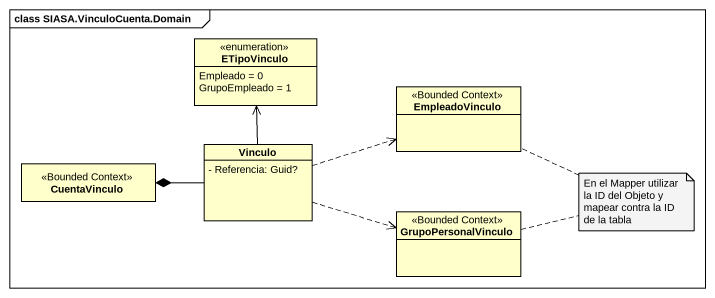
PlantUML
@startuml
mainframe class SIASA.VinculoCuenta.Domain
hide circle
hide empty members
skinparam classAttributeIconSize 0
enum ETipoVinculo {
  Empleado = 0
  GrupoEmpleado = 1
}
class EmpleadoVinculo <<Bounded Context>>
class CuentaVinculo <<Bounded Context>>
class Vinculo {
  - Referencia: Guid?
}
class GrupoPersonalVinculo <<Bounded Context>>
Vinculo -up-> ETipoVinculo
Vinculo .right.> EmpleadoVinculo
Vinculo -left-* CuentaVinculo
Vinculo .right.> GrupoPersonalVinculo
note as N1
  En el Mapper utilizar la ID del Objeto y mapear contra la ID de la tabla
end note
N1 .. EmpleadoVinculo
N1 .. GrupoPersonalVinculo
@enduml
